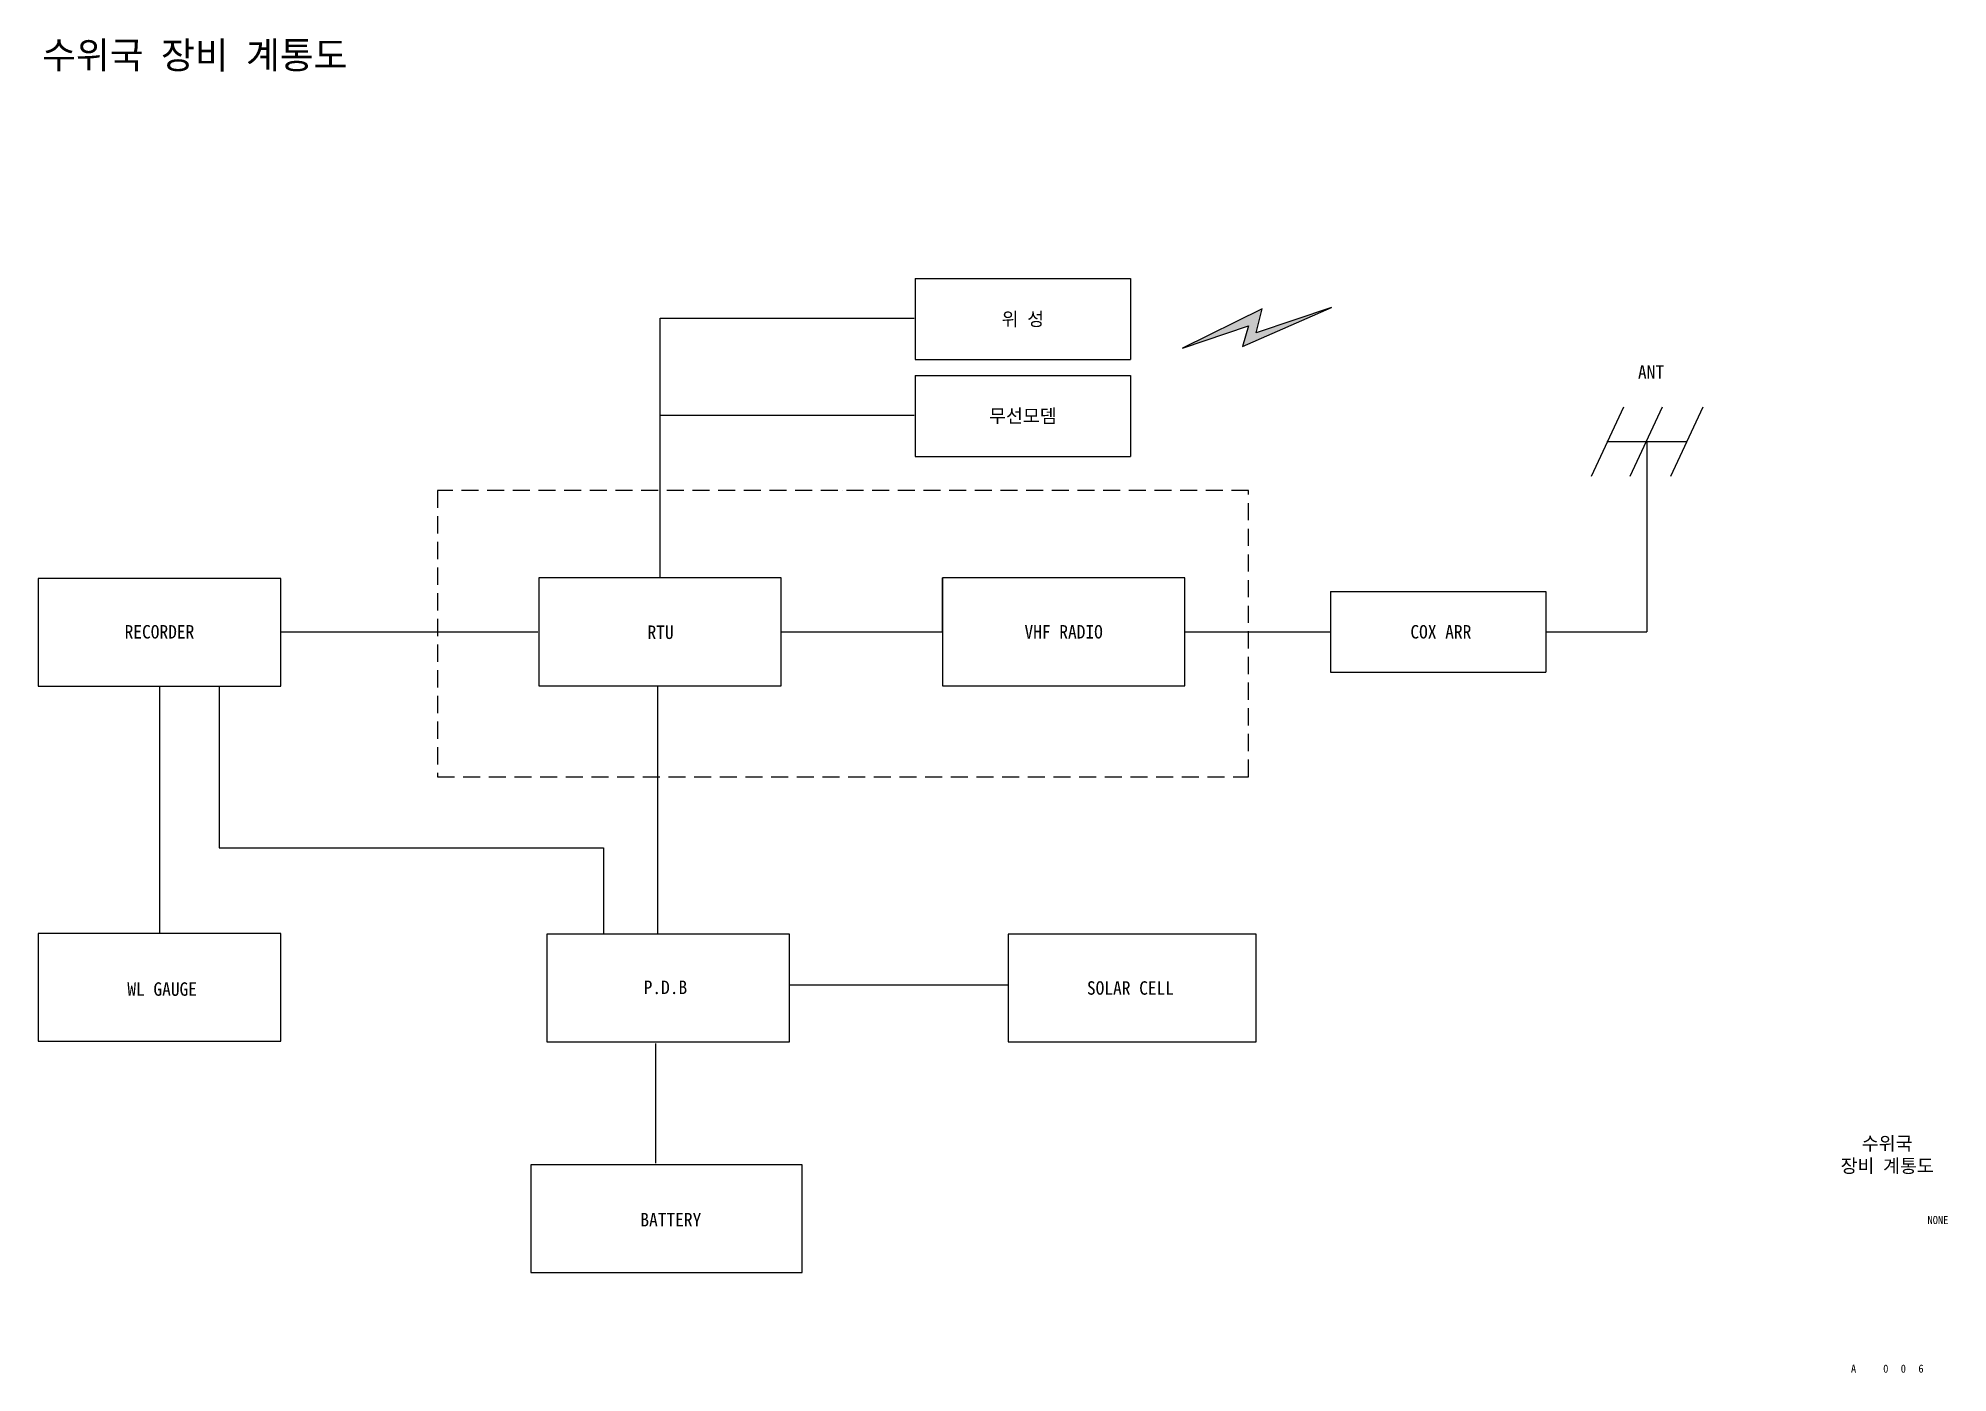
# Model space of a CAD drawing. Header units: millimetres. Extents: x 47 to 401, y 14 to 261.
import ezdxf
from ezdxf.enums import TextEntityAlignment as Align

# ---------------------------------------------------------------- set-up
doc = ezdxf.new("R2010")
doc.units = ezdxf.units.MM
doc.linetypes.add('HIDDEN', pattern=[9.525, 6.35, -3.175])
doc.layers.get('0').update_dxf_attribs({"linetype": 'CONTINUOUS'})
for name, color, linetype in [('cable', 1, 'CONTINUOUS'), ('LINE', 7, 'CONTINUOUS'), ('txt', 7, 'CONTINUOUS')]:
    doc.layers.add(name, color=color, linetype=linetype)
doc.styles.add('style', font='')
doc.styles.add('style1', font='')
doc.styles.get('style').set_extended_font_data('GulimChe')
doc.styles.get('style1').set_extended_font_data('GulimChe')

msp = doc.modelspace()

# ---------------------------------------------------------------- hatches: boundary and pattern name
h = msp.add_hatch(color=1)
h.set_gradient(color1=(255, 0, 0), color2=(255, 66, 66), one_color=1, tint=0.63, name='INVHEMISPHERICAL')
h.paths.add_polyline_path([(286.7, 211.18), (272.74, 206.52), (273.82, 210.95), (259.05, 203.66), (271.31, 207.79), (270.2, 203.97)])

# ---------------------------------------------------------------- linework, layer by layer
at = {"layer": 'cable'}
for p, q in [((162.09, 161.02), (162.09, 209.2)), ((162.09, 209.2), (209.24, 209.2)), ((273.82, 210.95), (259.05, 203.66)), ((270.2, 203.97), (286.7, 211.18)), ((286.7, 211.18), (272.74, 206.52)), ((272.74, 206.52), (273.82, 210.95)), ((259.05, 203.66), (271.31, 207.79)), ((271.31, 207.79), (270.2, 203.97)), ((162.09, 191.21), (209.24, 191.21)), ((196.01, 177.22), (196.01, 177.22)), ((196.01, 177.22), (196.01, 177.22)), ((345.19, 173.72), (345.19, 151.02)), ((214.49, 151.02), (214.49, 161.02)), ((91.79, 151.02), (139.39, 151.02)), ((184.59, 151.02), (212.09, 151.02)), ((184.59, 151.02), (214.49, 151.02)), ((259.49, 151.02), (286.49, 151.02)), ((326.49, 151.02), (345.19, 151.02)), ((69.19, 140.92), (69.19, 102.52)), ((80.29, 140.92), (80.29, 110.92)), ((161.59, 141.02), (161.59, 94.92)), ((80.29, 110.92), (151.59, 110.92)), ((151.59, 110.92), (151.59, 94.92)), ((69.19, 103.22), (69.19, 95.02)), ((186.09, 85.52), (216.49, 85.52)), ((214.49, 85.52), (226.69, 85.52)), ((47.19, 75.02), (79.19, 75.02)), ((51.69, 75.02), (86.69, 75.02)), ((161.29, 52.42), (161.29, 74.62))]:
    msp.add_line(p, q, dxfattribs=at)
at = {"layer": 'LINE'}
for p, q in [((209.42, 216.57), (249.42, 216.57)), ((209.42, 216.57), (209.42, 201.57)), ((249.42, 216.57), (249.42, 201.57)), ((209.42, 201.57), (249.42, 201.57)), ((209.42, 198.58), (249.42, 198.58)), ((209.42, 198.58), (209.42, 183.58)), ((249.42, 198.58), (249.42, 183.58)), ((340.89, 192.72), (334.89, 179.82)), ((348.09, 192.72), (342.09, 179.82)), ((355.59, 192.72), (349.59, 179.82)), ((337.79, 186.32), (352.49, 186.32)), ((345.19, 186.32), (345.19, 173.72)), ((209.42, 183.58), (249.42, 183.58)), ((91.69, 160.92), (46.69, 160.92)), ((46.69, 160.92), (46.69, 140.92)), ((91.69, 140.92), (91.69, 160.92)), ((184.59, 161.02), (139.59, 161.02)), ((139.59, 161.02), (139.59, 141.02)), ((184.59, 141.02), (184.59, 161.02)), ((259.49, 161.02), (214.49, 161.02)), ((214.49, 161.02), (214.49, 141.02)), ((259.49, 141.02), (259.49, 161.02)), ((286.49, 158.52), (326.49, 158.52)), ((286.49, 158.52), (286.49, 143.52)), ((326.49, 158.52), (326.49, 143.52)), ((286.49, 143.52), (326.49, 143.52)), ((46.69, 140.92), (91.69, 140.92)), ((139.59, 141.02), (184.59, 141.02)), ((214.49, 141.02), (259.49, 141.02)), ((91.69, 95.02), (46.69, 95.02)), ((46.69, 95.02), (46.69, 75.02)), ((91.69, 75.02), (91.69, 95.02)), ((186.09, 94.92), (141.09, 94.92)), ((141.09, 94.92), (141.09, 74.92)), ((186.09, 74.92), (186.09, 94.92)), ((272.69, 94.92), (226.69, 94.92)), ((226.69, 94.92), (226.69, 74.92)), ((272.69, 74.92), (272.69, 94.92)), ((46.69, 75.02), (91.69, 75.02)), ((141.09, 74.92), (186.09, 74.92)), ((226.69, 74.92), (272.69, 74.92)), ((188.49, 52.12), (138.09, 52.12)), ((138.09, 52.12), (138.09, 32.12)), ((188.49, 32.12), (188.49, 52.12)), ((138.09, 32.12), (188.49, 32.12))]:
    msp.add_line(p, q, dxfattribs=at)
at = {"layer": 'LINE', "linetype": 'HIDDEN', "ltscale": 0.5}
for p, q in [((271.29, 177.22), (120.79, 177.22)), ((120.79, 177.22), (120.79, 124.12)), ((271.29, 124.12), (271.29, 177.22)), ((120.79, 124.12), (271.29, 124.12))]:
    msp.add_line(p, q, dxfattribs=at)

# ---------------------------------------------------------------- texts
at = {"style": 'style1'}
for s, height, p in [('위 성', 2.5, (229.42, 209.07)), ('무선모뎀', 2.5, (229.42, 191.08)), ('NONE', 1.5, (399.24, 41.86)), ('A', 1.5, (383.58, 14.28)), ('0', 1.5, (389.56, 14.28)), ('0', 1.5, (392.82, 14.28)), ('6', 1.5, (396.09, 14.28))]:
    msp.add_text(s, height=height, dxfattribs=at).set_placement(p, align=Align.MIDDLE_CENTER)
at = {"insert": (389.82, 53.85), "char_height": 2.5, "width": 34.7927, "attachment_point": 5, "style": 'style'}
msp.add_mtext('수위국\\P장비 계통도', dxfattribs=at)
at = {"layer": 'txt', "style": 'style1'}
msp.add_text('수위국 장비 계통도', height=5, dxfattribs=at).set_placement((47.42, 255.54))
for s, p in [('ANT', (345.99, 199.22)), ('RECORDER', (69.19, 151.02)), ('RTU', (162.19, 150.92)), ('VHF RADIO', (236.99, 151.02)), ('COX ARR', (306.99, 151.02)), ('WL GAUGE', (69.69, 84.72)), ('P.D.B', (163.09, 85.02)), ('SOLAR CELL', (249.39, 84.92)), ('BATTERY', (164.09, 41.92))]:
    msp.add_text(s, height=2.5, dxfattribs=at).set_placement(p, align=Align.MIDDLE)

doc.saveas('drawing.dxf')
